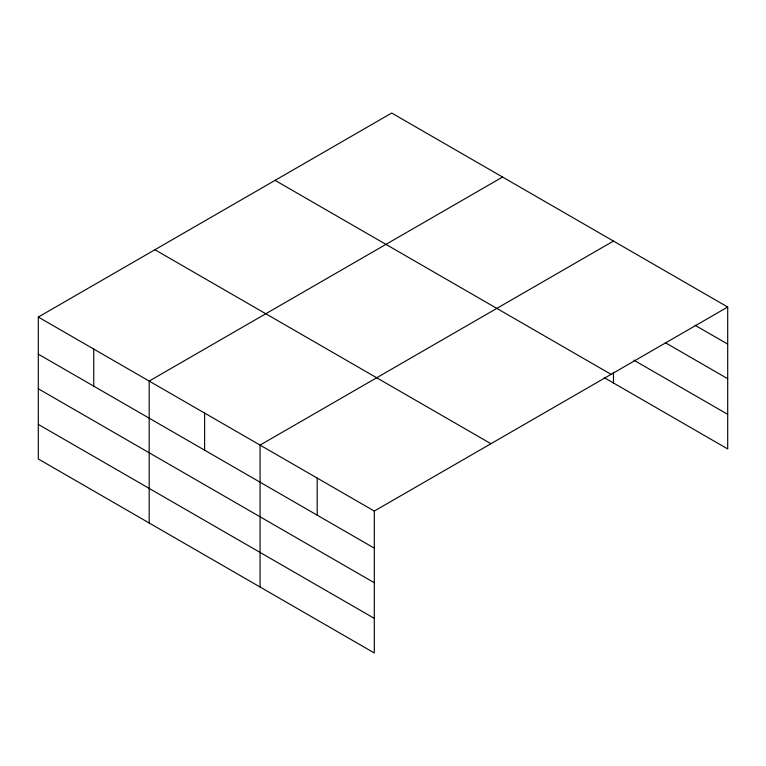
<?xml version="1.0" encoding="UTF-8"?>
<svg xmlns="http://www.w3.org/2000/svg" width="766" height="766" viewBox="0 0 766 766"><rect width="100%" height="100%" fill="white"/><g stroke="black" fill="none" stroke-linecap="round" stroke-linejoin="round"><path stroke-width="1.15" d="M38.3 317.057L374.306 511.056L374.306 652.967L38.3 458.978L38.3 317.057L391.694 113.033L727.7 307.022L727.7 448.943L604.221 377.648M502.573 177.051L149.179 381.075L149.179 522.996M613.461 241.06L260.067 445.094L260.067 587.015M374.306 511.056L727.7 307.022M695.059 325.272L727.7 344.116M665.482 342.785L727.7 378.71M633.855 360.173L727.7 414.349M275.071 180.364L611.077 374.354M154.924 249.735L490.929 443.725M38.3 354.16L374.306 548.15M38.3 388.755L374.306 582.744M38.3 424.393L374.306 618.382M613.461 372.247L613.461 382.981M317.181 478.07L317.181 515.173M204.618 413.085L204.618 450.188M93.739 349.066L93.739 386.169"/></g></svg>
